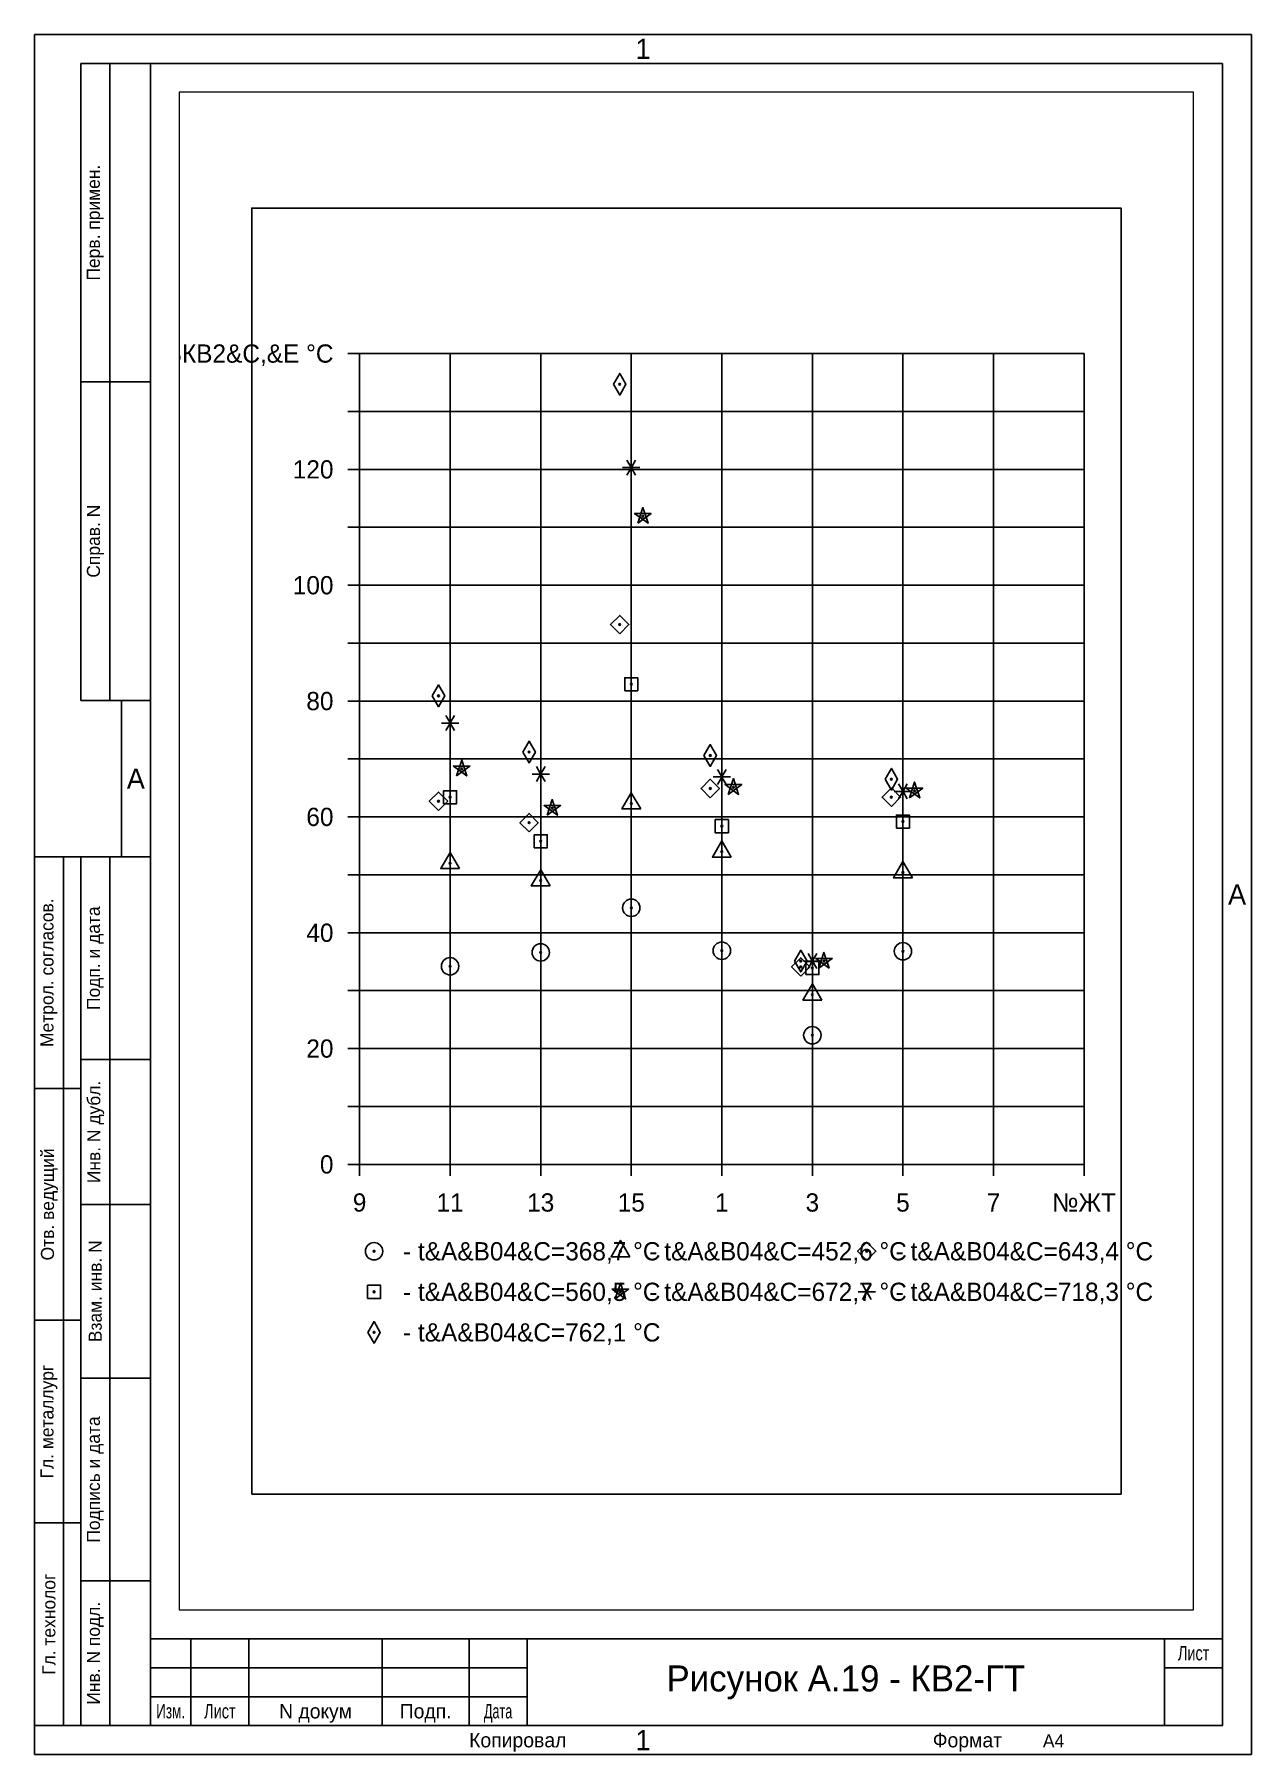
# Paper-space layout 'Рисунок А.19 - КВ2-ГТ' of a CAD drawing. Header units: millimetres. Extents: x 0 to 210, y 0 to 297.
# The model-space entities are those that its viewports show. They can reach past a viewport. Long polylines and large blocks are cut down to what shows.
import ezdxf
from ezdxf.enums import TextEntityAlignment as Align

# ---------------------------------------------------------------- set-up
doc = ezdxf.new("R2010")
doc.units = ezdxf.units.MM
doc.layers.get('0').update_dxf_attribs({"color": 40})
for name, color, linetype in [('d', 7, 'Continuous'), ('gt-tКВ2-t04-368.7', 200, 'Continuous'), ('gt-tКВ2-t04-452.6', 30, 'Continuous'), ('gt-tКВ2-t04-560.5', 60, 'Continuous'), ('gt-tКВ2-t04-643.4', 130, 'Continuous'), ('gt-tКВ2-t04-672.7', 160, 'Continuous'), ('gt-tКВ2-t04-718.3', 210, 'Continuous'), ('gt-tКВ2-t04-762.1', 40, 'Continuous'), ('net', 70, 'Continuous')]:
    doc.layers.add(name, color=color, linetype=linetype)
doc.layers.add('v', color=5, linetype='Continuous', plot=False)
doc.styles.add('t', font='es_win.shx', dxfattribs={"bigfont": 'my_b_f.shx'})

# ---------------------------------------------------------------- blocks, each defined once
blk = doc.blocks.new('*U8', base_point=(167.77, -61.72))
at = {"color": 7, "linetype": 'ByBlock'}
for p, q in [((167.77, -61.72), (167.77, 235.28)), ((377.77, 235.28), (167.77, 235.28)), ((377.77, 235.28), (377.77, -61.72)), ((180.77, 230.28), (180.77, 120.28)), ((182.77, 93.28), (182.77, 120.28)), ((172.77, 93.28), (172.77, -56.72)), ((187.77, -46.72), (252.77, -46.72)), ((187.77, -51.72), (252.77, -51.72)), ((167.77, -61.72), (377.77, -61.72))]:
    blk.add_line(p, q, dxfattribs=at)
at = {"color": 1, "linetype": 'ByBlock'}
for p, q in [((187.77, 230.28), (175.77, 230.28)), ((175.77, 230.28), (175.77, 120.28)), ((187.77, -56.72), (187.77, 230.28)), ((372.77, 230.28), (187.77, 230.28)), ((372.77, 230.28), (372.77, -56.72)), ((187.77, 175.28), (175.77, 175.28)), ((187.77, 120.28), (175.77, 120.28)), ((167.77, 93.28), (175.77, 93.28)), ((175.77, 93.28), (187.77, 93.28)), ((175.77, 93.28), (175.77, -56.72)), ((180.77, 93.28), (180.77, -56.72)), ((175.77, 58.28), (187.77, 58.28)), ((167.77, 53.28), (175.77, 53.28)), ((175.77, 33.28), (187.77, 33.28)), ((167.77, 13.28), (175.77, 13.28)), ((175.77, 3.28), (187.77, 3.28)), ((167.77, -21.72), (175.77, -21.72)), ((175.77, -31.72), (187.77, -31.72)), ((187.77, -41.72), (372.77, -41.72)), ((187.77, -56.72), (187.77, -41.72)), ((194.77, -56.72), (194.77, -41.72)), ((204.77, -56.72), (204.77, -41.72)), ((227.77, -41.72), (227.77, -56.72)), ((242.77, -41.72), (242.77, -56.72)), ((252.77, -41.72), (252.77, -56.72)), ((362.77, -56.72), (362.77, -41.72)), ((362.77, -46.72), (372.77, -46.72)), ((167.77, -56.72), (175.77, -56.72)), ((175.77, -56.72), (187.77, -56.72)), ((187.77, -56.72), (372.77, -56.72))]:
    blk.add_line(p, q, dxfattribs=at)
at = {"color": 7, "linetype": 'ByBlock', "style": 't'}
for s, p in [('1', (272.77, 232.78)), ('A', (185.27, 106.78)), ('A', (375.27, 86.78)), ('1', (272.77, -59.22))]:
    blk.add_text(s, height=3.5, dxfattribs=at).set_placement(p, align=Align.MIDDLE)
at = {"color": 34, "linetype": 'ByBlock', "style": 't'}
for s, p in [('Перв. примен.', (178.27, 202.78)), ('Справ. N', (178.27, 147.78)), ('Метрол. согласов.', (170.27, 73.28)), ('Подп. и дата', (178.27, 75.78)), ('Инв. N дубл.', (178.27, 45.78)), ('Отв. ведущий', (170.27, 33.28)), ('Взам. инв. N', (178.27, 18.28)), ('Гл. металлург', (170.27, -4.22)), ('Подпись и дата', (178.27, -14.22)), ('Гл. технолог', (170.27, -39.22)), ('Инв. N подл.', (178.27, -44.22))]:
    blk.add_text(s, height=2.25, rotation=90.0002, dxfattribs=at).set_placement(p, align=Align.MIDDLE)
at = {"color": 34, "linetype": 'ByBlock', "style": 't', "width": 0.75}
blk.add_text('Лист', height=2.5, dxfattribs=at).set_placement((367.77, -44.22), align=Align.MIDDLE)
at = {"color": 34, "linetype": 'ByBlock', "style": 't'}
for s, width, p in [('Изм.', 0.7, (191.27, -54.22)), ('Лист', 0.75, (199.77, -54.22)), ('Дата', 0.65, (247.77, -54.22))]:
    blk.add_text(s, height=2.5, dxfattribs=dict(at, width=width)).set_placement(p, align=Align.MIDDLE_CENTER)
for s, p in [('N докум', (216.27, -54.22)), ('Подп.', (235.27, -54.22))]:
    blk.add_text(s, height=2.5, dxfattribs=at).set_placement(p, align=Align.MIDDLE_CENTER)
for s, p in [('Копировал', (242.77, -60.47)), ('Формат', (322.77, -60.47))]:
    blk.add_text(s, height=2.5, dxfattribs=at).set_placement(p)
at = {"color": 34, "linetype": 'ByBlock', "style": 't', "width": 1.01}
for tag, p in [('PERV_PRIM', (184.27, 202.78)), ('SPRAV_NO', (184.27, 147.78))]:
    blk.add_attdef(tag, text='', height=2.5, rotation=90.0002, dxfattribs=at).set_placement(p, align=Align.MIDDLE)
at = {"color": 34, "linetype": 'ByBlock', "style": 't', "flags": 8}
for tag, p in [('INV_NO_DUBL', (184.27, 45.78)), ('VZAM_INV_NO', (184.27, 18.28)), ('INV_N_P', (184.27, -44.22))]:
    blk.add_attdef(tag, text='', height=2.5, rotation=90.0002, dxfattribs=at).set_placement(p, align=Align.MIDDLE)
at = {"color": 94, "linetype": 'ByBlock', "style": 't'}
blk.add_attdef('OBOZNACH', text='', height=7, dxfattribs=at).set_placement((307.77, -49.22), align=Align.MIDDLE)
at = {"color": 54, "linetype": 'ByBlock', "style": 't'}
blk.add_attdef('PAPER', text='', height=3.5, dxfattribs=at).set_placement((367.77, -51.72), align=Align.MIDDLE)
at = {"color": 34, "linetype": 'ByBlock', "style": 't'}
blk.add_attdef('FORMAT', (341.77, -60.47), '', height=2.5, dxfattribs=at)
blk = doc.blocks.new('ci-01')
at = {"color": 0}
for radius in [1, 0.1]:
    blk.add_circle((0, 0), radius, dxfattribs=at)
blk = doc.blocks.new('tr-01')
blk.add_lwpolyline([(1.08, -0.62), (0, 1.25), (-1.08, -0.62)], close=True)
at = {"color": 0}
blk.add_circle((0, 0), 0.1, dxfattribs=at)
blk = doc.blocks.new('re-01')
blk.add_lwpolyline([(-0.75, -0.75), (0.75, -0.75), (0.75, 0.75), (-0.75, 0.75)], close=True)
at = {"color": 0}
blk.add_circle((0, 0), 0.1, dxfattribs=at)
blk = doc.blocks.new('ro-01')
blk.add_lwpolyline([(0, -1.06), (1.06, 0), (0, 1.06), (-1.06, 0)], close=True)
at = {"color": 0}
blk.add_circle((0, 0), 0.1, dxfattribs=at)
blk = doc.blocks.new('ap-01')
blk.add_lwpolyline([(-0.59, -0.81), (0.95, 0.31), (-0.95, 0.31), (0.59, -0.81), (0, 1)], close=True)
at = {"color": 0}
blk.add_circle((0, 0), 0.1, dxfattribs=at)
blk = doc.blocks.new('as-07')
at = {"color": 0}
for p, q in [((-0.1, 0), (-1, 0)), ((-0.05, 0.09), (-0.5, 0.87)), ((0.05, 0.09), (0.5, 0.87)), ((1, 0), (0.1, 0)), ((-0.5, -0.87), (-0.05, -0.09)), ((0.5, -0.87), (0.05, -0.09))]:
    blk.add_line(p, q, dxfattribs=at)
blk.add_circle((0, 0), 0.1, dxfattribs=at)
blk = doc.blocks.new('rm-01')
blk.add_lwpolyline([(-0.72, 0), (0, 1.25), (0.72, 0), (0, -1.25)], close=True)
at = {"color": 0}
blk.add_circle((0, 0), 0.1, dxfattribs=at)
blk.add_circle((0, 0), 0.1, dxfattribs=at)

msp = doc.modelspace()

# ---------------------------------------------------------------- linework, layer by layer
for p, q in [((1200, -260), (1198, -260)), ((1200, -400), (1200, -260)), ((1200, -260), (1325, -260)), ((1325, -400), (1325, -260)), ((1200, -270), (1198, -270)), ((1200, -280), (1198, -280)), ((1200, -290), (1198, -290)), ((1200, -300), (1198, -300)), ((1200, -310), (1198, -310)), ((1200, -320), (1198, -320)), ((1200, -330), (1198, -330)), ((1200, -340), (1198, -340)), ((1200, -350), (1198, -350)), ((1200, -360), (1198, -360)), ((1200, -370), (1198, -370)), ((1200, -380), (1198, -380)), ((1200, -390), (1198, -390)), ((1200, -400), (1198, -400)), ((1200, -400), (1325, -400))]:
    msp.add_line(p, q)
at = {"layer": 'd'}
for p, q in [((1200, -400), (1200, -402)), ((1215.62, -400), (1215.62, -402)), ((1231.25, -400), (1231.25, -402)), ((1246.88, -400), (1246.88, -402)), ((1262.5, -400), (1262.5, -402)), ((1278.12, -400), (1278.12, -402)), ((1293.75, -400), (1293.75, -402)), ((1309.38, -400), (1309.38, -402)), ((1325, -400), (1325, -402))]:
    msp.add_line(p, q, dxfattribs=at)
at = {"layer": 'net'}
for p, q in [((1215.62, -400), (1215.62, -260)), ((1231.25, -400), (1231.25, -260)), ((1246.88, -400), (1246.88, -260)), ((1262.5, -400), (1262.5, -260)), ((1278.12, -400), (1278.12, -260)), ((1293.75, -400), (1293.75, -260)), ((1309.38, -400), (1309.38, -260)), ((1325, -270), (1200, -270)), ((1200, -280), (1325, -280)), ((1325, -290), (1200, -290)), ((1200, -300), (1325, -300)), ((1325, -310), (1200, -310)), ((1200, -320), (1325, -320)), ((1325, -330), (1200, -330)), ((1200, -340), (1325, -340)), ((1325, -350), (1200, -350)), ((1200, -360), (1325, -360)), ((1325, -370), (1200, -370)), ((1200, -380), (1325, -380)), ((1325, -390), (1200, -390))]:
    msp.add_line(p, q, dxfattribs=at)
at = {"layer": 'v'}
msp.add_lwpolyline([(1181.4, -456.91), (1331.39, -456.91), (1331.39, -234.9), (1181.4, -234.9)], close=True, dxfattribs=at)

# ---------------------------------------------------------------- block references
at = {"layer": 'gt-tКВ2-t04-368.7', "xscale": 1.5, "yscale": 1.5, "zscale": 1.5}
for p in [(1246.88, -355.7), (1231.25, -363.4), (1262.5, -363.1), (1293.75, -363.2), (1215.62, -365.8), (1278.12, -377.7), (1202.5, -415)]:
    msp.add_blockref('ci-01', p, dxfattribs=at)
at = {"layer": 'gt-tКВ2-t04-452.6', "xscale": 1.5, "yscale": 1.5, "zscale": 1.5}
for p in [(1246.88, -337.7), (1262.5, -346), (1215.62, -348), (1231.25, -351), (1293.75, -349.6), (1278.12, -370.7), (1245, -415)]:
    msp.add_blockref('tr-01', p, dxfattribs=at)
at = {"layer": 'gt-tКВ2-t04-560.5', "xscale": 1.5, "yscale": 1.5, "zscale": 1.5}
for p in [(1246.88, -317.1), (1215.62, -336.6), (1262.5, -341.6), (1293.75, -340.8), (1231.25, -344.2), (1278.12, -366.1), (1202.5, -422)]:
    msp.add_blockref('re-01', p, dxfattribs=at)
at = {"layer": 'gt-tКВ2-t04-643.4', "xscale": 1.5, "yscale": 1.5, "zscale": 1.5}
for p in [(1244.88, -306.8), (1260.5, -335.1), (1291.75, -336.6), (1213.62, -337.3), (1229.25, -341), (1276.12, -365.9), (1287.5, -415)]:
    msp.add_blockref('ro-01', p, dxfattribs=at)
at = {"layer": 'gt-tКВ2-t04-672.7', "xscale": 1.5, "yscale": 1.5, "zscale": 1.5}
for p in [(1248.88, -288.1), (1217.62, -331.7), (1264.5, -334.9), (1295.75, -335.5), (1233.25, -338.5), (1280.12, -364.9), (1245, -422)]:
    msp.add_blockref('ap-01', p, dxfattribs=at)
at = {"layer": 'gt-tКВ2-t04-718.3', "xscale": 1.5, "yscale": 1.5, "zscale": 1.5}
for p in [(1246.88, -279.7), (1215.62, -323.8), (1231.25, -332.6), (1262.5, -333.1), (1293.75, -335.6), (1278.12, -364.9), (1287.5, -422)]:
    msp.add_blockref('as-07', p, dxfattribs=at)
at = {"layer": 'gt-tКВ2-t04-762.1', "xscale": 1.5, "yscale": 1.5, "zscale": 1.5}
for p in [(1244.88, -265.3), (1213.62, -319.1), (1229.25, -328.8), (1260.5, -329.4), (1291.75, -333.5), (1276.12, -364.9), (1202.5, -429)]:
    msp.add_blockref('rm-01', p, dxfattribs=at)

# ---------------------------------------------------------------- texts
at = {"layer": 'd', "color": 54, "style": 't'}
for s, p in [('&Dt&A&BКВ2&C,&E %%dC', (1195.5, -260)), ('120', (1195.5, -280)), ('100', (1195.5, -300)), ('80', (1195.5, -320)), ('60', (1195.5, -340)), ('40', (1195.5, -360)), ('20', (1195.5, -380)), ('0', (1195.5, -400))]:
    msp.add_text(s, height=3.15, dxfattribs=at).set_placement(p, align=Align.MIDDLE_RIGHT)
for s, p in [('9', (1200, -405)), ('11', (1215.62, -405)), ('13', (1231.25, -405)), ('15', (1246.88, -405)), ('1', (1262.5, -405)), ('3', (1278.12, -405)), ('5', (1293.75, -405)), ('7', (1309.38, -405)), ('№ЖТ', (1325, -405))]:
    msp.add_text(s, height=3.15, dxfattribs=at).set_placement(p, align=Align.TOP_CENTER)
at = {"layer": 'gt-tКВ2-t04-368.7', "color": 54, "style": 't'}
msp.add_text('- t&A&B04&C=368,7 %%dC', height=3.15, dxfattribs=at).set_placement((1207.5, -415), align=Align.MIDDLE_LEFT)
at = {"layer": 'gt-tКВ2-t04-452.6', "color": 54, "style": 't'}
msp.add_text('- t&A&B04&C=452,6 %%dC', height=3.15, dxfattribs=at).set_placement((1250, -415), align=Align.MIDDLE_LEFT)
at = {"layer": 'gt-tКВ2-t04-560.5', "color": 54, "style": 't'}
msp.add_text('- t&A&B04&C=560,5 %%dC', height=3.15, dxfattribs=at).set_placement((1207.5, -422), align=Align.MIDDLE_LEFT)
at = {"layer": 'gt-tКВ2-t04-643.4', "color": 54, "style": 't'}
msp.add_text('- t&A&B04&C=643,4 %%dC', height=3.15, dxfattribs=at).set_placement((1292.5, -415), align=Align.MIDDLE_LEFT)
at = {"layer": 'gt-tКВ2-t04-672.7', "color": 54, "style": 't'}
msp.add_text('- t&A&B04&C=672,7 %%dC', height=3.15, dxfattribs=at).set_placement((1250, -422), align=Align.MIDDLE_LEFT)
at = {"layer": 'gt-tКВ2-t04-718.3', "color": 54, "style": 't'}
msp.add_text('- t&A&B04&C=718,3 %%dC', height=3.15, dxfattribs=at).set_placement((1292.5, -422), align=Align.MIDDLE_LEFT)
at = {"layer": 'gt-tКВ2-t04-762.1', "color": 54, "style": 't'}
msp.add_text('- t&A&B04&C=762,1 %%dC', height=3.15, dxfattribs=at).set_placement((1207.5, -429), align=Align.MIDDLE_LEFT)

psp = doc.layouts.new('Рисунок А.19 - КВ2-ГТ')

# ---------------------------------------------------------------- block references
ref = psp.add_blockref('*U8', (0, 0))
ref.add_attrib('FORMAT', 'А4', (174, 1.25), dxfattribs={"color": 34, "linetype": 'ByBlock', "height": 2.25, "style": 't'})
ref.add_attrib('OBOZNACH', 'Рисунок А.19 - КВ2-ГТ', dxfattribs={"color": 74, "linetype": 'ByBlock', "height": 4.5, "style": 't'}).set_placement((140, 12.5), align=Align.MIDDLE)

# ---------------------------------------------------------------- viewports
at = {"layer": 'v'}
psp.add_viewport(center=(112.5, 156), size=(175, 262), view_center_point=(1256.4, -345.9), view_height=262, dxfattribs=at)

doc.saveas('drawing.dxf')
